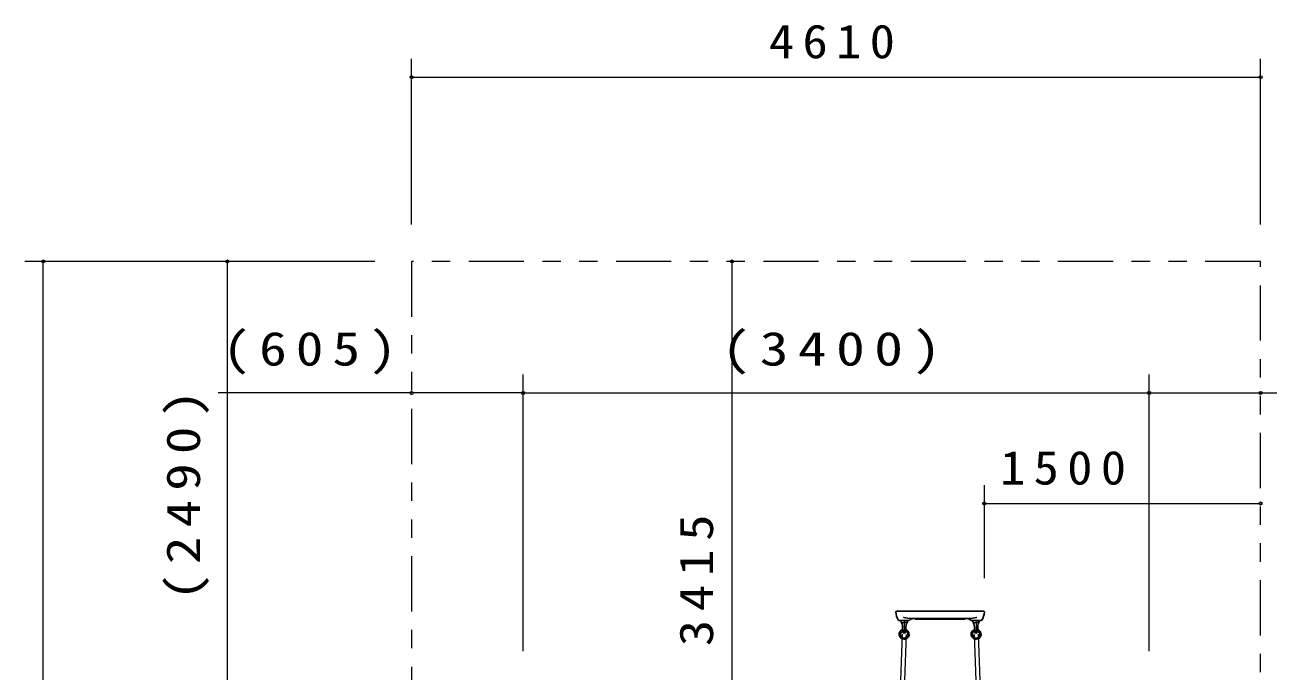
# Model space of a CAD drawing. Units: millimetres on the paper, with parts at other scales. Extents: x 197 to 617, y 140 to 437.
# Drawn here: x 512.2 to 579.7, y 296.5 to 331.6 of the extents above; entities that cross this region are included whole.
import ezdxf

# ---------------------------------------------------------------- set-up
doc = ezdxf.new("R2010")
doc.units = ezdxf.units.MM
for name, pattern in [('USER1', [4.5, 2.5, -2]), ('USER2', [6, 3, -1, 1, -1]), ('USER3', [8, 3, -1, 1, -1, 1, -1])]:
    doc.linetypes.add(name, pattern=pattern)
doc.layers.add('線', color=2, linetype='Continuous', lineweight=25)
doc.layers.add('補助', color=2, linetype='Continuous', lineweight=13)
doc.styles.add('ＭＳ ゴシック', font='')
doc.styles.get('ＭＳ ゴシック').set_extended_font_data('MS Gothic')

# ---------------------------------------------------------------- blocks, each defined once
blk = doc.blocks.new('dimension_origin')
at = {"color": 0, "linetype": 'Continuous', "lineweight": -2}
blk.add_circle((0, 0), 1.25, dxfattribs=at)

msp = doc.modelspace()

# ---------------------------------------------------------------- linework, layer by layer
at = {"layer": '線', "color": 131}
for p, q in [((564.262, 299.764), (559.522, 299.764)), ((559.655, 299.264), (560.204, 299.264)), ((560.06, 299.264), (560.08, 299.264)), ((560.322, 299.364), (563.462, 299.364)), ((560.543, 299.348), (560.54, 299.354)), ((560.547, 299.344), (560.598, 299.344)), ((560.598, 299.344), (563.187, 299.344)), ((563.187, 299.344), (563.237, 299.344)), ((563.244, 299.354), (563.242, 299.348)), ((563.581, 299.264), (564.129, 299.264)), ((563.705, 299.264), (563.725, 299.264))]:
    msp.add_line(p, q, dxfattribs=at)
at = {"layer": '線', "color": 7, "lineweight": 13}
for p, q in [((560.105, 299.264), (559.779, 299.264)), ((559.809, 299.164), (559.942, 299.157)), ((560.076, 299.164), (559.942, 299.157)), ((563.679, 299.264), (564.005, 299.264)), ((563.709, 299.164), (563.842, 299.157)), ((563.976, 299.164), (563.842, 299.157))]:
    msp.add_line(p, q, dxfattribs=at)
at = {"layer": '線', "linetype": 'USER2', "lineweight": 13}
for p, q in [((559.942, 299.264), (559.942, 298.574)), ((563.842, 299.264), (563.842, 298.574))]:
    msp.add_line(p, q, dxfattribs=at)
at = {"layer": '線', "color": 4, "linetype": 'USER1', "lineweight": 13}
for p, q in [((559.832, 298.518), (559.337, 285.284)), ((560.042, 298.511), (559.547, 285.276)), ((563.743, 298.511), (564.237, 285.276)), ((563.952, 298.518), (564.447, 285.284))]:
    msp.add_line(p, q, dxfattribs=at)
at = {"layer": '線', "color": 7}
for p, q in [((559.873, 298.639), (559.851, 298.929)), ((560.012, 298.639), (560.034, 298.929)), ((563.773, 298.639), (563.751, 298.929)), ((563.912, 298.639), (563.934, 298.929))]:
    msp.add_line(p, q, dxfattribs=at)
at = {"layer": '線', "linetype": 'USER3', "lineweight": 13}
msp.add_lwpolyline([(533.192, 250.455), (579.292, 250.455), (579.292, 318.755), (533.192, 318.755)], close=True, dxfattribs=at)
at = {"layer": '線', "color": 131}
for centre, radius, start, end in [((559.522, 299.734), 0.03, 90, 180), ((564.262, 299.734), 0.03, 0, 90), ((560.292, 299.734), 0.8, 180, 215.23442), ((559.655, 299.284), 0.02, 215.23442, 270), ((560.204, 299.284), 0.02, 270, 316.56746), ((560.436, 299.064), 0.3, 90, 136.56746), ((560.526, 299.349), 0.015, 20, 90), ((560.547, 299.349), 0.005, 200, 270), ((563.237, 299.349), 0.005, 270, 340), ((563.259, 299.349), 0.015, 90, 160), ((563.349, 299.064), 0.3, 43.43254, 90), ((563.581, 299.284), 0.02, 223.43254, 270), ((564.129, 299.284), 0.02, 270, 324.76558), ((563.492, 299.734), 0.8, 324.76558, 0)]:
    msp.add_arc(centre, radius, start, end, dxfattribs=at)
at = {"layer": '線', "color": 7, "lineweight": 13}
for centre, radius, start, end in [((559.779, 299.252), 0.012, 90, 180), ((559.81, 299.194), 0.03, 204.97272, 270), ((560.074, 299.194), 0.03, 270, 335.02728), ((560.105, 299.252), 0.012, 0, 90), ((563.679, 299.252), 0.012, 90, 180), ((563.71, 299.194), 0.03, 204.97272, 270), ((563.974, 299.194), 0.03, 270, 335.02728), ((564.005, 299.252), 0.012, 0, 90)]:
    msp.add_arc(centre, radius, start, end, dxfattribs=at)
at = {"layer": '線', "color": 7}
for centre, radius, start, end in [((559.935, 299.252), 0.167, 180, 205.63379), ((559.153, 298.877), 0.7, 4.29132, 25.63379), ((560.732, 298.877), 0.7, 154.36621, 175.70868), ((559.95, 299.252), 0.167, 335.02728, 0), ((563.835, 299.252), 0.167, 180, 204.97272), ((563.053, 298.877), 0.7, 4.29132, 25.63379), ((564.632, 298.877), 0.7, 154.36621, 175.70868), ((563.85, 299.252), 0.167, 334.36621, 0), ((559.937, 298.514), 0.27, 103.82076, 267.85893), ((559.937, 298.514), 0.2, 107.1427, 267.85893), ((559.942, 298.644), 0.07, 184.29132, 355.70868), ((559.937, 298.514), 0.27, 267.85893, 73.92841), ((559.937, 298.514), 0.2, 267.85893, 69.77478), ((563.848, 298.514), 0.27, 106.07158, 272.14106), ((563.848, 298.514), 0.2, 110.22521, 272.14106), ((563.842, 298.644), 0.07, 184.29132, 355.70868), ((563.848, 298.514), 0.2, 272.14106, 72.85729), ((563.848, 298.514), 0.27, 272.14106, 76.17923)]:
    msp.add_arc(centre, radius, start, end, dxfattribs=at)
at = {"layer": '線', "color": 7, "linetype": 'USER1', "lineweight": 13}
for centre in [(559.942, 298.644), (563.842, 298.644)]:
    msp.add_arc(centre, 0.07, 355.70868, 184.29132, dxfattribs=at)
at = {"layer": '線', "color": 131, "lineweight": 13}
for points, knots in [([(560.218, 299.37), (560.217, 299.37), (560.215, 299.371), (560.213, 299.371), (560.212, 299.371), (560.21, 299.371), (560.208, 299.371), (560.207, 299.371), (560.205, 299.372), (560.203, 299.372), (560.202, 299.372), (560.2, 299.372), (560.199, 299.372), (560.197, 299.373), (560.195, 299.373), (560.194, 299.373), (560.192, 299.373), (560.19, 299.373), (560.189, 299.374), (560.187, 299.374), (560.185, 299.374), (560.184, 299.374), (560.182, 299.374), (560.18, 299.375), (560.179, 299.375), (560.177, 299.375), (560.176, 299.375), (560.174, 299.375), (560.172, 299.376), (560.171, 299.376), (560.169, 299.376), (560.167, 299.376), (560.166, 299.376), (560.164, 299.377), (560.162, 299.377), (560.161, 299.377), (560.159, 299.377), (560.157, 299.378), (560.156, 299.378), (560.154, 299.378), (560.153, 299.378), (560.151, 299.378), (560.149, 299.379), (560.148, 299.379), (560.146, 299.379), (560.144, 299.379), (560.143, 299.38), (560.141, 299.38), (560.139, 299.38), (560.138, 299.38), (560.136, 299.381), (560.135, 299.381), (560.133, 299.381), (560.131, 299.381), (560.13, 299.382), (560.128, 299.382), (560.126, 299.382), (560.125, 299.382), (560.123, 299.383), (560.121, 299.383), (560.12, 299.383), (560.118, 299.383), (560.116, 299.384), (560.115, 299.384), (560.113, 299.384), (560.112, 299.384), (560.11, 299.385), (560.108, 299.385), (560.107, 299.385), (560.105, 299.385), (560.103, 299.386), (560.102, 299.386), (560.1, 299.386), (560.099, 299.386), (560.097, 299.387), (560.095, 299.387), (560.094, 299.387), (560.092, 299.387), (560.09, 299.388), (560.089, 299.388), (560.087, 299.388), (560.085, 299.389), (560.084, 299.389), (560.082, 299.389), (560.081, 299.389), (560.079, 299.39), (560.077, 299.39), (560.076, 299.39), (560.074, 299.39), (560.072, 299.391), (560.071, 299.391), (560.069, 299.391), (560.067, 299.392), (560.066, 299.392), (560.064, 299.392), (560.063, 299.392), (560.061, 299.393), (560.059, 299.393), (560.058, 299.393), (560.056, 299.394), (560.054, 299.394), (560.053, 299.394), (560.051, 299.394), (560.05, 299.395), (560.048, 299.395), (560.046, 299.395), (560.045, 299.396), (560.043, 299.396), (560.041, 299.396), (560.04, 299.397), (560.038, 299.397), (560.037, 299.397), (560.035, 299.397), (560.033, 299.398), (560.032, 299.398), (560.03, 299.398), (560.028, 299.399), (560.027, 299.399), (560.025, 299.399), (560.024, 299.4), (560.022, 299.4), (560.02, 299.4), (560.019, 299.4), (560.017, 299.401), (560.015, 299.401), (560.014, 299.401), (560.012, 299.402), (560.01, 299.402), (560.009, 299.402), (560.007, 299.403), (560.006, 299.403), (560.004, 299.403), (560.002, 299.404), (560.001, 299.404), (559.999, 299.404), (559.997, 299.405), (559.996, 299.405), (559.994, 299.405), (559.993, 299.406), (559.991, 299.406), (559.989, 299.406), (559.988, 299.406), (559.986, 299.407), (559.985, 299.407), (559.983, 299.407), (559.981, 299.408), (559.98, 299.408), (559.978, 299.408), (559.976, 299.409), (559.975, 299.409), (559.973, 299.409), (559.972, 299.41), (559.97, 299.41), (559.968, 299.41), (559.967, 299.411), (559.965, 299.411), (559.963, 299.411), (559.962, 299.412), (559.96, 299.412), (559.959, 299.412), (559.957, 299.413), (559.955, 299.413), (559.954, 299.413), (559.952, 299.414), (559.95, 299.414), (559.949, 299.414), (559.947, 299.415), (559.946, 299.415), (559.944, 299.415), (559.942, 299.416), (559.941, 299.416), (559.939, 299.416), (559.937, 299.417), (559.936, 299.417), (559.934, 299.417), (559.933, 299.418), (559.931, 299.418), (559.929, 299.418), (559.928, 299.419), (559.926, 299.419), (559.925, 299.419), (559.923, 299.42), (559.921, 299.42), (559.92, 299.421), (559.918, 299.421), (559.916, 299.421), (559.915, 299.422), (559.913, 299.422), (559.912, 299.422), (559.91, 299.423), (559.908, 299.423), (559.907, 299.423), (559.905, 299.424), (559.903, 299.424), (559.902, 299.424), (559.9, 299.425), (559.899, 299.425), (559.897, 299.425), (559.895, 299.426)], [0, 0, 0, 0, 1, 1, 1, 2, 2, 2, 3, 3, 3, 4, 4, 4, 5, 5, 5, 6, 6, 6, 7, 7, 7, 8, 8, 8, 9, 9, 9, 10, 10, 10, 11, 11, 11, 12, 12, 12, 13, 13, 13, 14, 14, 14, 15, 15, 15, 16, 16, 16, 17, 17, 17, 18, 18, 18, 19, 19, 19, 20, 20, 20, 21, 21, 21, 22, 22, 22, 23, 23, 23, 24, 24, 24, 25, 25, 25, 26, 26, 26, 27, 27, 27, 28, 28, 28, 29, 29, 29, 30, 30, 30, 31, 31, 31, 32, 32, 32, 33, 33, 33, 34, 34, 34, 35, 35, 35, 36, 36, 36, 37, 37, 37, 38, 38, 38, 39, 39, 39, 40, 40, 40, 41, 41, 41, 42, 42, 42, 43, 43, 43, 44, 44, 44, 45, 45, 45, 46, 46, 46, 47, 47, 47, 48, 48, 48, 49, 49, 49, 50, 50, 50, 51, 51, 51, 52, 52, 52, 53, 53, 53, 54, 54, 54, 55, 55, 55, 56, 56, 56, 57, 57, 57, 58, 58, 58, 59, 59, 59, 60, 60, 60, 61, 61, 61, 62, 62, 62, 63, 63, 63, 64, 64, 64, 65, 65, 65, 66, 66, 66, 66]), ([(560.322, 299.364), (560.321, 299.364), (560.32, 299.364), (560.319, 299.364), (560.318, 299.364), (560.317, 299.364), (560.315, 299.364), (560.314, 299.364), (560.313, 299.364), (560.312, 299.364), (560.311, 299.364), (560.31, 299.364), (560.309, 299.364), (560.307, 299.364), (560.306, 299.365), (560.305, 299.365), (560.304, 299.365), (560.303, 299.365), (560.302, 299.365), (560.3, 299.365), (560.299, 299.365), (560.298, 299.365), (560.297, 299.365), (560.296, 299.365), (560.295, 299.365), (560.293, 299.365), (560.292, 299.365), (560.291, 299.365), (560.29, 299.365), (560.289, 299.365), (560.288, 299.365), (560.287, 299.365), (560.285, 299.365), (560.284, 299.365), (560.283, 299.365), (560.282, 299.365), (560.281, 299.365), (560.28, 299.365), (560.278, 299.366), (560.277, 299.366), (560.276, 299.366), (560.275, 299.366), (560.274, 299.366), (560.273, 299.366), (560.271, 299.366), (560.27, 299.366), (560.269, 299.366), (560.268, 299.366), (560.267, 299.366), (560.266, 299.366), (560.264, 299.366), (560.263, 299.366), (560.262, 299.367), (560.261, 299.367), (560.26, 299.367), (560.259, 299.367), (560.258, 299.367), (560.256, 299.367), (560.255, 299.367), (560.254, 299.367), (560.253, 299.367), (560.252, 299.367), (560.251, 299.367), (560.249, 299.367), (560.248, 299.368), (560.247, 299.368), (560.246, 299.368), (560.245, 299.368), (560.244, 299.368), (560.243, 299.368), (560.241, 299.368), (560.24, 299.368), (560.239, 299.368), (560.238, 299.368), (560.237, 299.369), (560.236, 299.369), (560.234, 299.369), (560.233, 299.369), (560.232, 299.369), (560.231, 299.369), (560.23, 299.369), (560.229, 299.369), (560.227, 299.369), (560.226, 299.369), (560.225, 299.37), (560.224, 299.37), (560.223, 299.37), (560.222, 299.37), (560.221, 299.37), (560.219, 299.37), (560.218, 299.37)], [0, 0, 0, 0, 1, 1, 1, 2, 2, 2, 3, 3, 3, 4, 4, 4, 5, 5, 5, 6, 6, 6, 7, 7, 7, 8, 8, 8, 9, 9, 9, 10, 10, 10, 11, 11, 11, 12, 12, 12, 13, 13, 13, 14, 14, 14, 15, 15, 15, 16, 16, 16, 17, 17, 17, 18, 18, 18, 19, 19, 19, 20, 20, 20, 21, 21, 21, 22, 22, 22, 23, 23, 23, 24, 24, 24, 25, 25, 25, 26, 26, 26, 27, 27, 27, 28, 28, 28, 29, 29, 29, 30, 30, 30, 30]), ([(563.566, 299.37), (563.565, 299.37), (563.564, 299.37), (563.563, 299.37), (563.562, 299.37), (563.561, 299.37), (563.559, 299.37), (563.558, 299.369), (563.557, 299.369), (563.556, 299.369), (563.555, 299.369), (563.554, 299.369), (563.553, 299.369), (563.551, 299.369), (563.55, 299.369), (563.549, 299.369), (563.548, 299.369), (563.547, 299.368), (563.546, 299.368), (563.544, 299.368), (563.543, 299.368), (563.542, 299.368), (563.541, 299.368), (563.54, 299.368), (563.539, 299.368), (563.537, 299.368), (563.536, 299.368), (563.535, 299.367), (563.534, 299.367), (563.533, 299.367), (563.532, 299.367), (563.531, 299.367), (563.529, 299.367), (563.528, 299.367), (563.527, 299.367), (563.526, 299.367), (563.525, 299.367), (563.524, 299.367), (563.522, 299.367), (563.521, 299.366), (563.52, 299.366), (563.519, 299.366), (563.518, 299.366), (563.517, 299.366), (563.515, 299.366), (563.514, 299.366), (563.513, 299.366), (563.512, 299.366), (563.511, 299.366), (563.51, 299.366), (563.509, 299.366), (563.507, 299.366), (563.506, 299.366), (563.505, 299.365), (563.504, 299.365), (563.503, 299.365), (563.502, 299.365), (563.5, 299.365), (563.499, 299.365), (563.498, 299.365), (563.497, 299.365), (563.496, 299.365), (563.495, 299.365), (563.493, 299.365), (563.492, 299.365), (563.491, 299.365), (563.49, 299.365), (563.489, 299.365), (563.488, 299.365), (563.487, 299.365), (563.485, 299.365), (563.484, 299.365), (563.483, 299.365), (563.482, 299.365), (563.481, 299.365), (563.48, 299.365), (563.478, 299.365), (563.477, 299.364), (563.476, 299.364), (563.475, 299.364), (563.474, 299.364), (563.473, 299.364), (563.471, 299.364), (563.47, 299.364), (563.469, 299.364), (563.468, 299.364), (563.467, 299.364), (563.466, 299.364), (563.464, 299.364), (563.463, 299.364), (563.462, 299.364)], [0, 0, 0, 0, 1, 1, 1, 2, 2, 2, 3, 3, 3, 4, 4, 4, 5, 5, 5, 6, 6, 6, 7, 7, 7, 8, 8, 8, 9, 9, 9, 10, 10, 10, 11, 11, 11, 12, 12, 12, 13, 13, 13, 14, 14, 14, 15, 15, 15, 16, 16, 16, 17, 17, 17, 18, 18, 18, 19, 19, 19, 20, 20, 20, 21, 21, 21, 22, 22, 22, 23, 23, 23, 24, 24, 24, 25, 25, 25, 26, 26, 26, 27, 27, 27, 28, 28, 28, 29, 29, 29, 30, 30, 30, 30]), ([(563.889, 299.426), (563.888, 299.425), (563.886, 299.425), (563.884, 299.425), (563.883, 299.424), (563.881, 299.424), (563.88, 299.424), (563.878, 299.423), (563.876, 299.423), (563.875, 299.423), (563.873, 299.422), (563.871, 299.422), (563.87, 299.422), (563.868, 299.421), (563.867, 299.421), (563.865, 299.421), (563.863, 299.42), (563.862, 299.42), (563.86, 299.419), (563.858, 299.419), (563.857, 299.419), (563.855, 299.418), (563.854, 299.418), (563.852, 299.418), (563.85, 299.417), (563.849, 299.417), (563.847, 299.417), (563.846, 299.416), (563.844, 299.416), (563.842, 299.416), (563.841, 299.415), (563.839, 299.415), (563.837, 299.415), (563.836, 299.414), (563.834, 299.414), (563.833, 299.414), (563.831, 299.413), (563.829, 299.413), (563.828, 299.413), (563.826, 299.412), (563.824, 299.412), (563.823, 299.412), (563.821, 299.411), (563.82, 299.411), (563.818, 299.411), (563.816, 299.41), (563.815, 299.41), (563.813, 299.41), (563.811, 299.409), (563.81, 299.409), (563.808, 299.409), (563.807, 299.408), (563.805, 299.408), (563.803, 299.408), (563.802, 299.407), (563.8, 299.407), (563.798, 299.407), (563.797, 299.406), (563.795, 299.406), (563.794, 299.406), (563.792, 299.406), (563.79, 299.405), (563.789, 299.405), (563.787, 299.405), (563.785, 299.404), (563.784, 299.404), (563.782, 299.404), (563.781, 299.403), (563.779, 299.403), (563.777, 299.403), (563.776, 299.402), (563.774, 299.402), (563.772, 299.402), (563.771, 299.401), (563.769, 299.401), (563.768, 299.401), (563.766, 299.4), (563.764, 299.4), (563.763, 299.4), (563.761, 299.4), (563.759, 299.399), (563.758, 299.399), (563.756, 299.399), (563.755, 299.398), (563.753, 299.398), (563.751, 299.398), (563.75, 299.397), (563.748, 299.397), (563.746, 299.397), (563.745, 299.397), (563.743, 299.396), (563.742, 299.396), (563.74, 299.396), (563.738, 299.395), (563.737, 299.395), (563.735, 299.395), (563.733, 299.394), (563.732, 299.394), (563.73, 299.394), (563.729, 299.394), (563.727, 299.393), (563.725, 299.393), (563.724, 299.393), (563.722, 299.392), (563.72, 299.392), (563.719, 299.392), (563.717, 299.392), (563.715, 299.391), (563.714, 299.391), (563.712, 299.391), (563.711, 299.39), (563.709, 299.39), (563.707, 299.39), (563.706, 299.39), (563.704, 299.389), (563.702, 299.389), (563.701, 299.389), (563.699, 299.389), (563.698, 299.388), (563.696, 299.388), (563.694, 299.388), (563.693, 299.387), (563.691, 299.387), (563.689, 299.387), (563.688, 299.387), (563.686, 299.386), (563.684, 299.386), (563.683, 299.386), (563.681, 299.386), (563.68, 299.385), (563.678, 299.385), (563.676, 299.385), (563.675, 299.385), (563.673, 299.384), (563.671, 299.384), (563.67, 299.384), (563.668, 299.384), (563.666, 299.383), (563.665, 299.383), (563.663, 299.383), (563.662, 299.383), (563.66, 299.382), (563.658, 299.382), (563.657, 299.382), (563.655, 299.382), (563.653, 299.381), (563.652, 299.381), (563.65, 299.381), (563.648, 299.381), (563.647, 299.38), (563.645, 299.38), (563.644, 299.38), (563.642, 299.38), (563.64, 299.379), (563.639, 299.379), (563.637, 299.379), (563.635, 299.379), (563.634, 299.378), (563.632, 299.378), (563.63, 299.378), (563.629, 299.378), (563.627, 299.378), (563.626, 299.377), (563.624, 299.377), (563.622, 299.377), (563.621, 299.377), (563.619, 299.376), (563.617, 299.376), (563.616, 299.376), (563.614, 299.376), (563.612, 299.376), (563.611, 299.375), (563.609, 299.375), (563.607, 299.375), (563.606, 299.375), (563.604, 299.375), (563.603, 299.374), (563.601, 299.374), (563.599, 299.374), (563.598, 299.374), (563.596, 299.374), (563.594, 299.373), (563.593, 299.373), (563.591, 299.373), (563.589, 299.373), (563.588, 299.373), (563.586, 299.372), (563.584, 299.372), (563.583, 299.372), (563.581, 299.372), (563.58, 299.372), (563.578, 299.371), (563.576, 299.371), (563.575, 299.371), (563.573, 299.371), (563.571, 299.371), (563.57, 299.371), (563.568, 299.37), (563.566, 299.37)], [0, 0, 0, 0, 1, 1, 1, 2, 2, 2, 3, 3, 3, 4, 4, 4, 5, 5, 5, 6, 6, 6, 7, 7, 7, 8, 8, 8, 9, 9, 9, 10, 10, 10, 11, 11, 11, 12, 12, 12, 13, 13, 13, 14, 14, 14, 15, 15, 15, 16, 16, 16, 17, 17, 17, 18, 18, 18, 19, 19, 19, 20, 20, 20, 21, 21, 21, 22, 22, 22, 23, 23, 23, 24, 24, 24, 25, 25, 25, 26, 26, 26, 27, 27, 27, 28, 28, 28, 29, 29, 29, 30, 30, 30, 31, 31, 31, 32, 32, 32, 33, 33, 33, 34, 34, 34, 35, 35, 35, 36, 36, 36, 37, 37, 37, 38, 38, 38, 39, 39, 39, 40, 40, 40, 41, 41, 41, 42, 42, 42, 43, 43, 43, 44, 44, 44, 45, 45, 45, 46, 46, 46, 47, 47, 47, 48, 48, 48, 49, 49, 49, 50, 50, 50, 51, 51, 51, 52, 52, 52, 53, 53, 53, 54, 54, 54, 55, 55, 55, 56, 56, 56, 57, 57, 57, 58, 58, 58, 59, 59, 59, 60, 60, 60, 61, 61, 61, 62, 62, 62, 63, 63, 63, 64, 64, 64, 65, 65, 65, 66, 66, 66, 66])]:
    msp.add_open_spline(points, degree=3, knots=knots, dxfattribs=at)
at = {"layer": '補助'}
for p, q in [((533.192, 320.755), (533.192, 329.755)), ((579.292, 320.755), (579.292, 329.755)), ((533.192, 328.755), (579.292, 328.755)), ((531.192, 318.755), (512.192, 318.755)), ((513.192, 250.455), (513.192, 318.755)), ((531.192, 318.755), (522.192, 318.755)), ((523.192, 293.855), (523.192, 318.755)), ((550.592, 284.605), (550.592, 318.755)), ((539.242, 297.605), (539.242, 312.614)), ((539.242, 297.605), (539.242, 312.614)), ((573.242, 297.605), (573.242, 312.614)), ((573.242, 297.605), (573.242, 312.614)), ((539.242, 311.614), (522.693, 311.614)), ((539.242, 311.614), (573.242, 311.614)), ((573.242, 311.614), (589.791, 311.614)), ((564.292, 301.564), (564.292, 306.614)), ((564.292, 305.614), (579.292, 305.614))]:
    msp.add_line(p, q, dxfattribs=at)

# ---------------------------------------------------------------- block references
at = {"layer": '補助', "xscale": 0.0667, "yscale": 0.0667}
for p in [(533.192, 328.755), (533.192, 311.614), (539.242, 311.614), (573.242, 311.614), (564.292, 305.614)]:
    msp.add_blockref('dimension_origin', p, dxfattribs=at)
for p, rotation in [((579.292, 328.755), 180), ((513.192, 318.755), 270), ((523.192, 318.755), 270), ((550.592, 318.755), 270), ((539.242, 311.614), 180), ((573.242, 311.614), 180), ((579.292, 311.614), 180), ((579.292, 305.614), 180)]:
    msp.add_blockref('dimension_origin', p, dxfattribs=dict(at, rotation=rotation))

# ---------------------------------------------------------------- texts
at = {"layer": '補助', "char_height": 1.833, "attachment_point": 8, "style": 'ＭＳ ゴシック'}
for s, insert in [('\\T1.33;\\W1.1;4610', (556.242, 329.755)), ('\\T1.33;\\W1.2;(605)', (527.902, 312.614)), ('\\T1.33;\\W1.25;(3400)', (556.242, 312.614)), ('\\T1.33;\\W1.1;1500', (568.792, 306.614))]:
    msp.add_mtext(s, dxfattribs=dict(at, insert=insert))
at = {"layer": '補助', "char_height": 1.833, "attachment_point": 8, "rotation": 90, "style": 'ＭＳ ゴシック'}
for s, insert in [('\\T1.33;\\W1.2;(2490)', (522.192, 306.305)), ('\\T1.33;\\W1.15;3415', (549.592, 301.68))]:
    msp.add_mtext(s, dxfattribs=dict(at, insert=insert))

doc.saveas('drawing.dxf')
